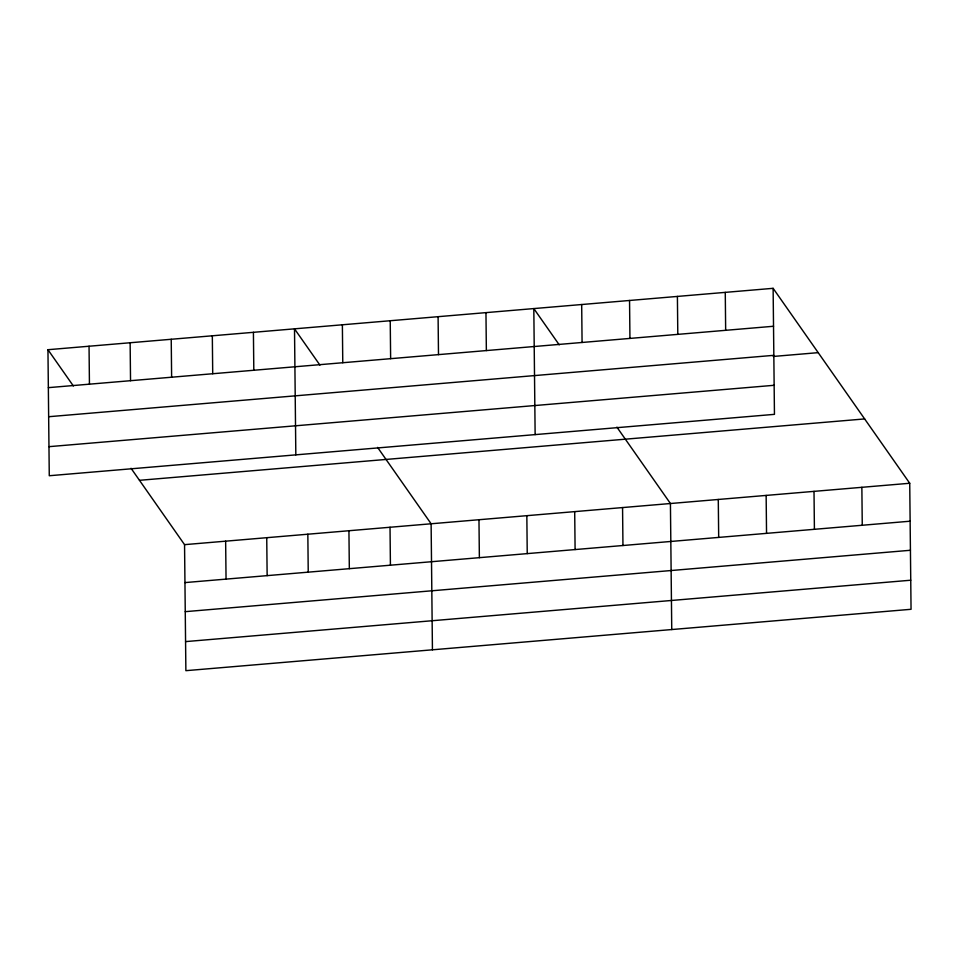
<?xml version="1.0" encoding="UTF-8"?>
<svg xmlns="http://www.w3.org/2000/svg" width="959" height="959" viewBox="0 0 959 959"><rect width="100%" height="100%" fill="white"/><g stroke="black" fill="none" stroke-linecap="round" stroke-linejoin="round"><path stroke-width="1.44" d="M773.122 288.323L774.452 414.348L49.269 475.736L47.95 349.711L773.122 288.323L909.731 483.264L911.05 609.289L185.878 670.677L184.548 544.652L131.035 468.268M48.346 387.652L773.529 326.264M48.657 416.721L773.829 355.333M773.242 356.46L818.207 352.648M48.969 446.666L774.141 385.29M139.475 480.315L864.646 418.927M184.548 544.652L909.731 483.264M184.955 582.592L910.127 521.205M185.255 611.662L910.427 550.274M185.567 641.607L910.75 580.219M559.229 344.844L533.815 308.582L535.134 434.607M616.901 427.139L670.425 503.511L671.744 629.548M319.922 365.103L294.509 328.841L295.828 454.866M377.594 447.397L431.118 523.77L432.437 649.806M47.95 349.711L73.364 385.974M861.865 487.316L862.261 525.256M814.011 491.368L814.407 529.308M766.145 495.419L766.541 533.36M725.268 292.375L725.663 330.316M718.279 499.459L718.687 537.412M677.402 296.427L677.797 334.367M629.548 300.479L629.943 338.419M622.559 507.563L622.954 545.503M581.681 304.53L582.077 342.471M574.693 511.615L575.1 549.555M526.839 515.666L527.234 553.607M485.961 312.634L486.357 350.574M478.973 519.718L479.368 557.659M438.095 316.686L438.491 354.626M390.229 320.738L390.637 358.678M390.025 527.258L390.421 565.199M348.932 530.735L349.328 568.675M342.375 324.789L342.771 362.73M307.839 534.211L308.235 572.151M266.734 537.687L267.141 575.628M253.416 332.317L253.811 370.258M225.641 541.164L226.048 579.104M212.323 335.794L212.718 373.734M171.229 339.27L171.625 377.211M130.136 342.759L130.532 380.699M89.043 346.235L89.439 384.175"/></g></svg>
